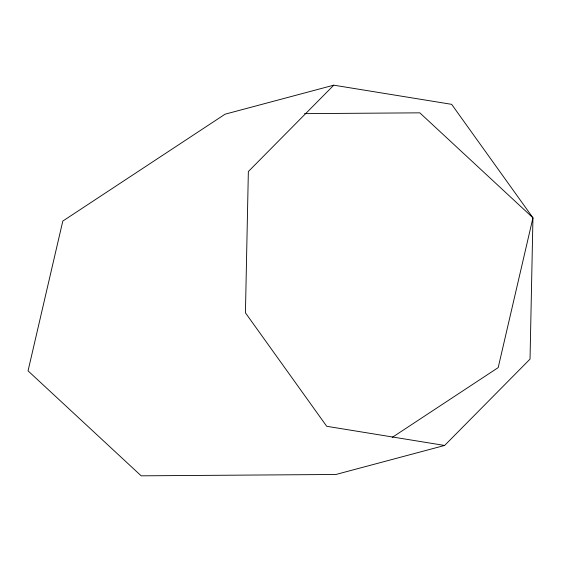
<?xml version="1.0" encoding="UTF-8"?>
<svg xmlns="http://www.w3.org/2000/svg" width="561" height="561" viewBox="0 0 561 561"><rect width="100%" height="100%" fill="white"/><g stroke="black" fill="none" stroke-linecap="round" stroke-linejoin="round"><path stroke-width="0.84" d="M333.774 85.174L248.355 171.533L245.438 312.828L326.726 426.297L444.614 445.462L530.033 359.103L532.95 217.808L451.654 104.339L333.774 85.174L225.08 114.185L62.804 221.062L28.05 370.863L141.176 475.826L335.92 474.48L444.614 445.462M392.202 437.412L498.196 367.602L532.95 217.808L419.824 112.838L304.546 113.638"/></g></svg>
